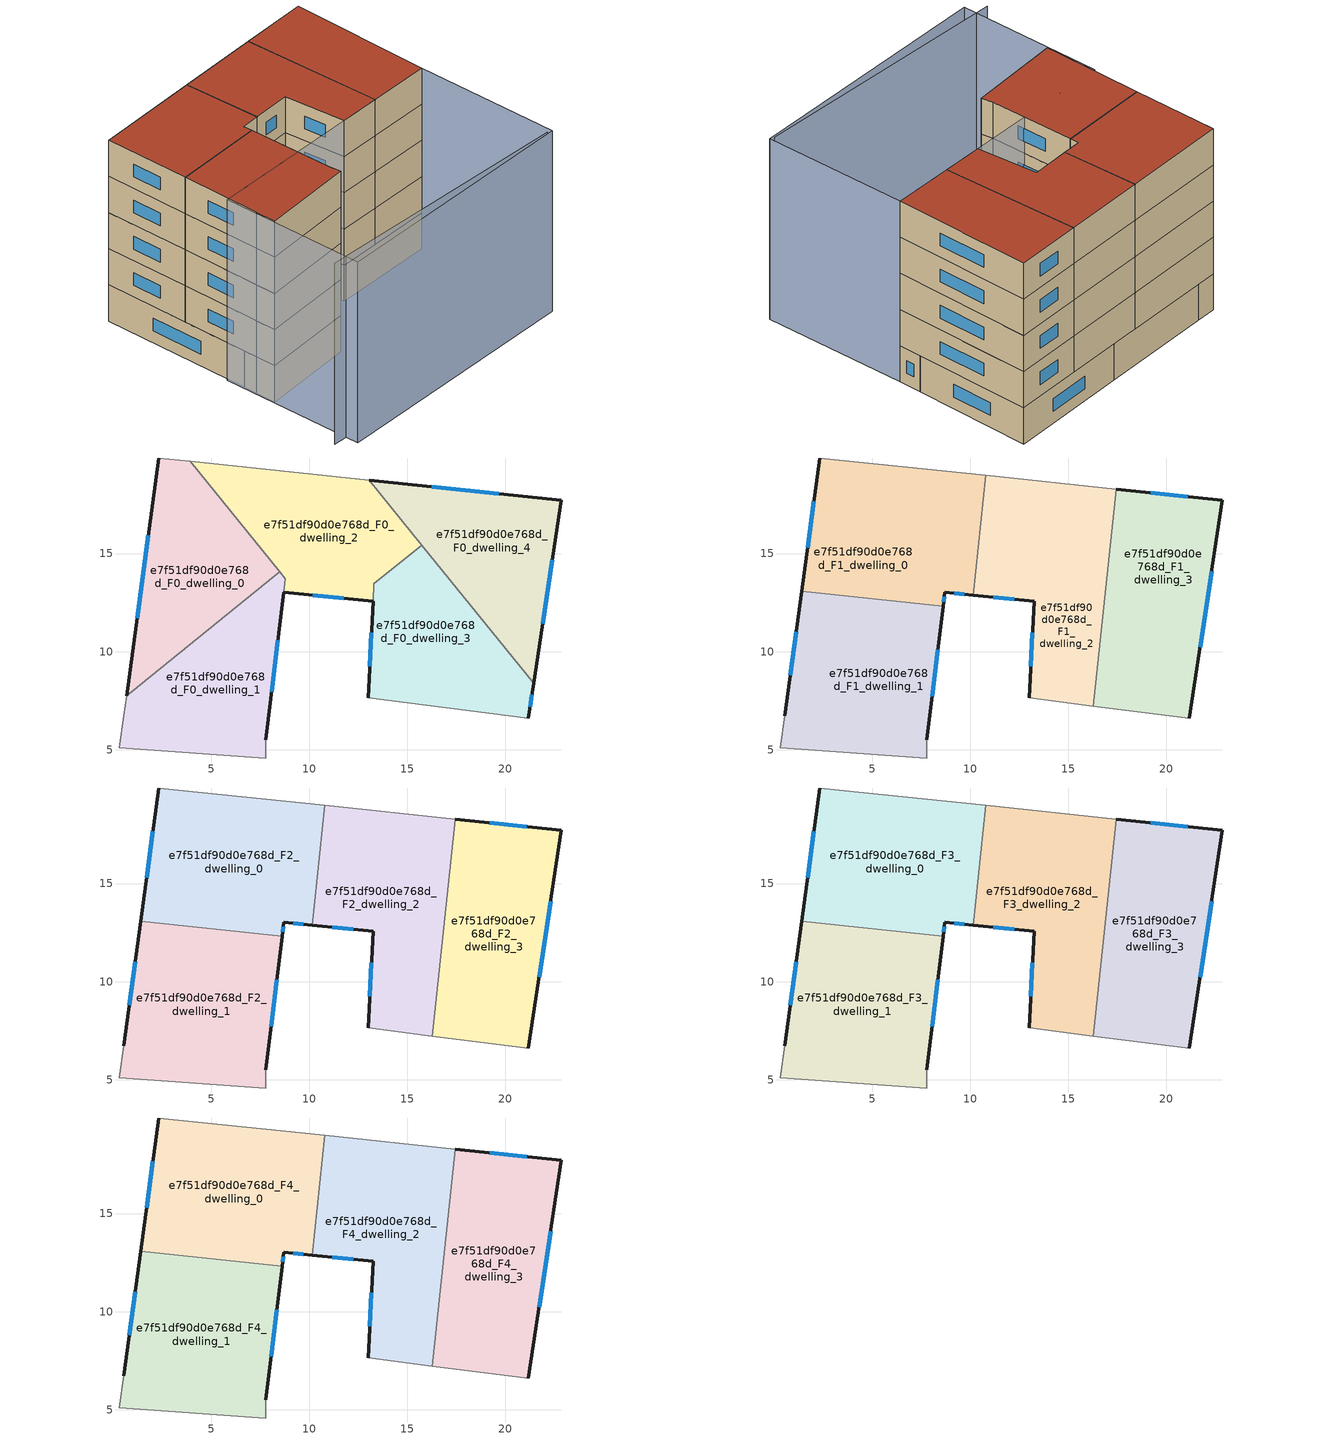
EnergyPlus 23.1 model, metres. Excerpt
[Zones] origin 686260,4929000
e7f51df90d0e768d_F0_dwelling_0
 floor ground (EU_floor_Construction): 3.94,19.7 8.49,14.08 0.68,7.76 2.33,19.87 z0
 wall outside (EU_wall_Construction): 2.33,19.87 0.68,7.76 z0:3
 wall adiabatic (EU_wall_Construction): 3.94,19.7 2.33,19.87 z0:3
 wall to e7f51df90d0e768d_F0_dwelling_1 (EU_wall_Construction): 0.68,7.76 8.49,14.08 z0:3
 wall to e7f51df90d0e768d_F0_dwelling_2 (EU_wall_Construction): 8.49,14.08 3.94,19.7 z0:3
 window (EU_Window_Construction): 1.79,15.93 1.22,11.7 z0.98:2.02
e7f51df90d0e768d_F0_dwelling_1
 floor ground (EU_floor_Construction): 8.49,14.08 8.78,13.72 7.78,5.5 7.78,4.57 0.31,5.09 0.54,6.73 0.68,7.76 z0
 wall outside (EU_wall_Construction): 7.78,5.5 8.7,13.02 z0:3
 wall to e7f51df90d0e768d_F0_dwelling_2 (EU_wall_Construction): 8.7,13.02 8.79,13.71 / 8.78,13.72 8.49,14.08 z0:3
 wall adiabatic (EU_wall_Construction): 0.68,7.76 0.54,6.73 0.31,5.09 7.78,4.57 7.78,5.5 z0:3
 window (EU_Window_Construction): 8.08,7.95 8.4,10.57 z0.98:2.02
e7f51df90d0e768d_F0_dwelling_2
 floor ground (EU_floor_Construction): 13.06,18.74 15.74,15.43 13.3,13.45 13.25,12.56 8.7,13.02 8.79,13.71 3.94,19.7 z0
 wall outside (EU_wall_Construction): 8.7,13.02 13.25,12.56 z0:3
 wall adiabatic (EU_wall_Construction): 13.06,18.74 3.94,19.7 z0:3
 wall to e7f51df90d0e768d_F0_dwelling_3 (EU_wall_Construction): 13.3,13.46 15.74,15.43 / 13.25,12.56 13.3,13.45 z0:3
 wall to e7f51df90d0e768d_F0_dwelling_4 (EU_wall_Construction): 15.74,15.43 13.06,18.74 z0:3
 window (EU_Window_Construction): 10.18,12.87 11.77,12.71 z0.98:2.02
e7f51df90d0e768d_F0_dwelling_3
 floor ground (EU_floor_Construction): 15.74,15.43 21.44,8.39 21.17,6.59 13,7.64 13.3,13.45 z0
 wall outside (EU_wall_Construction): 21.17,6.59 21.44,8.39 / 13.25,12.56 13,7.64 z0:3
 wall adiabatic (EU_wall_Construction): 13,7.64 21.17,6.59 z0:3
 wall to e7f51df90d0e768d_F0_dwelling_4 (EU_wall_Construction): 21.44,8.39 15.74,15.43 z0:3
 window (EU_Window_Construction): 21.26,7.18 21.35,7.8 / 13.17,10.96 13.08,9.24 z0.98:2.02
e7f51df90d0e768d_F0_dwelling_4
 floor ground (EU_floor_Construction): 22.85,17.71 21.44,8.39 13.06,18.74 z0
 wall outside (EU_wall_Construction): 21.44,8.39 22.85,17.71 13.06,18.74 z0:3
 window (EU_Window_Construction): 19.67,18.05 16.24,18.41 / 21.9,11.42 22.39,14.68 z0.98:2.02
e7f51df90d0e768d_F1_dwelling_0
 floor to e7f51df90d0e768d_F0_dwelling_0 (EU_floor_Construction): 3.94,19.7 8.49,14.08 6.59,12.54 1.41,13.08 2.33,19.87 z3
 floor to e7f51df90d0e768d_F0_dwelling_2 (EU_floor_Construction): 10.8,18.98 10.15,12.88 8.7,13.02 8.79,13.71 3.94,19.7 z3
 floor to e7f51df90d0e768d_F0_dwelling_1 (EU_floor_Construction): 8.49,14.08 8.79,13.71 8.62,12.33 6.59,12.54 z3
 wall outside (EU_wall_Construction): 8.62,12.33 8.7,13.02 10.15,12.88 / 2.33,19.87 1.41,13.08 z3:6
 wall to e7f51df90d0e768d_F1_dwelling_2 (EU_wall_Construction): 10.15,12.88 10.8,18.98 z3:6
 wall to e7f51df90d0e768d_F1_dwelling_1 (EU_wall_Construction): 1.41,13.08 8.62,12.33 z3:6
 wall adiabatic (EU_wall_Construction): 10.8,18.98 2.33,19.87 z3:6
 window (EU_Window_Construction): 9.17,12.98 9.68,12.92 / 8.64,12.55 8.67,12.8 / 2.03,17.67 1.71,15.29 z3.98:5.02
e7f51df90d0e768d_F1_dwelling_1
 floor to e7f51df90d0e768d_F0_dwelling_1 (EU_floor_Construction): 8.62,12.33 7.78,5.5 7.78,4.57 0.31,5.09 0.54,6.73 0.68,7.76 6.59,12.54 z3
 floor to e7f51df90d0e768d_F0_dwelling_0 (EU_floor_Construction): 6.59,12.54 0.68,7.76 1.41,13.08 z3
 wall outside (EU_wall_Construction): 7.78,5.5 8.62,12.33 / 1.41,13.08 0.54,6.73 z3:6
 wall adiabatic (EU_wall_Construction): 0.54,6.73 0.31,5.09 7.78,4.57 7.78,5.5 z3:6
 window (EU_Window_Construction): 8.05,7.72 8.34,10.11 / 1.12,11.02 0.82,8.8 z3.98:5.02
e7f51df90d0e768d_F1_dwelling_2
 floor to e7f51df90d0e768d_F0_dwelling_2 (EU_floor_Construction): 13.06,18.74 15.74,15.43 13.3,13.45 13.25,12.56 10.15,12.88 10.8,18.98 z3
 floor to e7f51df90d0e768d_F0_dwelling_3 (EU_floor_Construction): 15.74,15.43 16.98,13.9 16.28,7.22 13,7.64 13.3,13.46 z3
 floor to e7f51df90d0e768d_F0_dwelling_4 (EU_floor_Construction): 17.44,18.28 16.98,13.9 13.06,18.74 z3
 wall outside (EU_wall_Construction): 10.15,12.88 13.25,12.56 13,7.64 z3:6
 wall to e7f51df90d0e768d_F1_dwelling_3 (EU_wall_Construction): 16.28,7.22 17.44,18.28 z3:6
 wall adiabatic (EU_wall_Construction): 13,7.64 16.28,7.22 / 17.44,18.28 10.8,18.98 z3:6
 window (EU_Window_Construction): 13.17,10.96 13.08,9.24 / 11.16,12.77 12.24,12.66 z3.98:5.02
e7f51df90d0e768d_F1_dwelling_3
 floor to e7f51df90d0e768d_F0_dwelling_3 (EU_floor_Construction): 16.98,13.9 21.44,8.39 21.17,6.59 16.28,7.22 z3
 floor to e7f51df90d0e768d_F0_dwelling_4 (EU_floor_Construction): 22.85,17.71 21.44,8.39 16.98,13.9 17.44,18.28 z3
 wall outside (EU_wall_Construction): 21.17,6.59 22.85,17.71 17.44,18.28 z3:6
 wall adiabatic (EU_wall_Construction): 16.28,7.22 21.17,6.59 z3:6
 window (EU_Window_Construction): 21.09,17.9 19.2,18.1 / 21.72,10.21 22.3,14.1 z3.98:5.02
e7f51df90d0e768d_F2_dwelling_0
 floor to e7f51df90d0e768d_F1_dwelling_0 (EU_floor_Construction): 10.8,18.98 10.15,12.88 8.7,13.02 8.62,12.33 1.41,13.08 2.33,19.87 z6
 wall outside (EU_wall_Construction): 8.62,12.33 8.7,13.02 10.15,12.88 / 2.33,19.87 1.41,13.08 z6:9
 wall to e7f51df90d0e768d_F2_dwelling_2 (EU_wall_Construction): 10.15,12.88 10.8,18.98 z6:9
 wall to e7f51df90d0e768d_F2_dwelling_1 (EU_wall_Construction): 1.41,13.08 8.62,12.33 z6:9
 wall adiabatic (EU_wall_Construction): 10.8,18.98 2.33,19.87 z6:9
 window (EU_Window_Construction): 9.17,12.98 9.68,12.92 / 8.64,12.55 8.67,12.8 / 2.03,17.67 1.71,15.29 z6.98:8.02
e7f51df90d0e768d_F2_dwelling_1
 floor to e7f51df90d0e768d_F1_dwelling_1 (EU_floor_Construction): 8.62,12.33 7.78,5.5 7.78,4.57 0.31,5.09 0.54,6.73 1.41,13.08 z6
 wall outside (EU_wall_Construction): 7.78,5.5 8.62,12.33 / 1.41,13.08 0.54,6.73 z6:9
 wall adiabatic (EU_wall_Construction): 0.54,6.73 0.31,5.09 7.78,4.57 7.78,5.5 z6:9
 window (EU_Window_Construction): 8.05,7.72 8.34,10.11 / 1.12,11.02 0.82,8.8 z6.98:8.02
e7f51df90d0e768d_F2_dwelling_2
 floor to e7f51df90d0e768d_F1_dwelling_2 (EU_floor_Construction): 17.44,18.28 16.28,7.22 13,7.64 13.25,12.56 10.15,12.88 10.8,18.98 z6
 wall outside (EU_wall_Construction): 10.15,12.88 13.25,12.56 13,7.64 z6:9
 wall to e7f51df90d0e768d_F2_dwelling_3 (EU_wall_Construction): 16.28,7.22 17.44,18.28 z6:9
 wall adiabatic (EU_wall_Construction): 13,7.64 16.28,7.22 / 17.44,18.28 10.8,18.98 z6:9
 window (EU_Window_Construction): 13.17,10.96 13.08,9.24 / 11.16,12.77 12.24,12.66 z6.98:8.02
e7f51df90d0e768d_F2_dwelling_3
 floor to e7f51df90d0e768d_F1_dwelling_3 (EU_floor_Construction): 22.85,17.71 21.17,6.59 16.28,7.22 17.44,18.28 z6
 wall outside (EU_wall_Construction): 21.17,6.59 22.85,17.71 17.44,18.28 z6:9
 wall adiabatic (EU_wall_Construction): 16.28,7.22 21.17,6.59 z6:9
 window (EU_Window_Construction): 21.09,17.9 19.2,18.1 / 21.72,10.21 22.3,14.1 z6.98:8.02
e7f51df90d0e768d_F3_dwelling_0
 floor to e7f51df90d0e768d_F2_dwelling_0 (EU_floor_Construction): 10.8,18.98 10.15,12.88 8.7,13.02 8.62,12.33 1.41,13.08 2.33,19.87 z9
 wall outside (EU_wall_Construction): 8.62,12.33 8.7,13.02 10.15,12.88 / 2.33,19.87 1.41,13.08 z9:12
 wall to e7f51df90d0e768d_F3_dwelling_2 (EU_wall_Construction): 10.15,12.88 10.8,18.98 z9:12
 wall to e7f51df90d0e768d_F3_dwelling_1 (EU_wall_Construction): 1.41,13.08 8.62,12.33 z9:12
 wall adiabatic (EU_wall_Construction): 10.8,18.98 2.33,19.87 z9:12
 window (EU_Window_Construction): 9.17,12.98 9.68,12.92 / 8.64,12.55 8.67,12.8 / 2.03,17.67 1.71,15.29 z9.98:11.02
e7f51df90d0e768d_F3_dwelling_1
 floor to e7f51df90d0e768d_F2_dwelling_1 (EU_floor_Construction): 8.62,12.33 7.78,5.5 7.78,4.57 0.31,5.09 0.54,6.73 1.41,13.08 z9
 wall outside (EU_wall_Construction): 7.78,5.5 8.62,12.33 / 1.41,13.08 0.54,6.73 z9:12
 wall adiabatic (EU_wall_Construction): 0.54,6.73 0.31,5.09 7.78,4.57 7.78,5.5 z9:12
 window (EU_Window_Construction): 8.05,7.72 8.34,10.11 / 1.12,11.02 0.82,8.8 z9.98:11.02
e7f51df90d0e768d_F3_dwelling_2
 floor to e7f51df90d0e768d_F2_dwelling_2 (EU_floor_Construction): 17.44,18.28 16.28,7.22 13,7.64 13.25,12.56 10.15,12.88 10.8,18.98 z9
 wall outside (EU_wall_Construction): 10.15,12.88 13.25,12.56 13,7.64 z9:12
 wall to e7f51df90d0e768d_F3_dwelling_3 (EU_wall_Construction): 16.28,7.22 17.44,18.28 z9:12
 wall adiabatic (EU_wall_Construction): 13,7.64 16.28,7.22 / 17.44,18.28 10.8,18.98 z9:12
 window (EU_Window_Construction): 13.17,10.96 13.08,9.24 / 11.16,12.77 12.24,12.66 z9.98:11.02
e7f51df90d0e768d_F3_dwelling_3
 floor to e7f51df90d0e768d_F2_dwelling_3 (EU_floor_Construction): 22.85,17.71 21.17,6.59 16.28,7.22 17.44,18.28 z9
 wall outside (EU_wall_Construction): 21.17,6.59 22.85,17.71 17.44,18.28 z9:12
 wall adiabatic (EU_wall_Construction): 16.28,7.22 21.17,6.59 z9:12
 window (EU_Window_Construction): 21.09,17.9 19.2,18.1 / 21.72,10.21 22.3,14.1 z9.98:11.02
e7f51df90d0e768d_F4_dwelling_0
 floor to e7f51df90d0e768d_F3_dwelling_0 (EU_floor_Construction): 10.8,18.98 10.15,12.88 8.7,13.02 8.62,12.33 1.41,13.08 2.33,19.87 z12
 wall outside (EU_wall_Construction): 8.62,12.33 8.7,13.02 10.15,12.88 / 2.33,19.87 1.41,13.08 z12:15
 wall to e7f51df90d0e768d_F4_dwelling_2 (EU_wall_Construction): 10.15,12.88 10.8,18.98 z12:15
 wall to e7f51df90d0e768d_F4_dwelling_1 (EU_wall_Construction): 1.41,13.08 8.62,12.33 z12:15
 wall adiabatic (EU_wall_Construction): 10.8,18.98 2.33,19.87 z12:15
 window (EU_Window_Construction): 9.17,12.98 9.68,12.92 / 8.64,12.55 8.67,12.8 / 2.03,17.67 1.71,15.29 z12.98:14.02
 roof outside (EU_roof_Construction): 10.15,12.88 10.8,18.98 2.33,19.87 1.41,13.08 8.62,12.33 8.7,13.02 z15
e7f51df90d0e768d_F4_dwelling_1
 floor to e7f51df90d0e768d_F3_dwelling_1 (EU_floor_Construction): 8.62,12.33 7.78,5.5 7.78,4.57 0.31,5.09 0.54,6.73 1.41,13.08 z12
 wall outside (EU_wall_Construction): 7.78,5.5 8.62,12.33 / 1.41,13.08 0.54,6.73 z12:15
 wall adiabatic (EU_wall_Construction): 0.54,6.73 0.31,5.09 7.78,4.57 7.78,5.5 z12:15
 window (EU_Window_Construction): 8.05,7.72 8.34,10.11 / 1.12,11.02 0.82,8.8 z12.98:14.02
 roof outside (EU_roof_Construction): 7.78,4.57 7.78,5.5 8.62,12.33 1.41,13.08 0.54,6.73 0.31,5.09 z15
e7f51df90d0e768d_F4_dwelling_2
 floor to e7f51df90d0e768d_F3_dwelling_2 (EU_floor_Construction): 17.44,18.28 16.28,7.22 13,7.64 13.25,12.56 10.15,12.88 10.8,18.98 z12
 wall outside (EU_wall_Construction): 10.15,12.88 13.25,12.56 13,7.64 z12:15
 wall to e7f51df90d0e768d_F4_dwelling_3 (EU_wall_Construction): 16.28,7.22 17.44,18.28 z12:15
 wall adiabatic (EU_wall_Construction): 13,7.64 16.28,7.22 / 17.44,18.28 10.8,18.98 z12:15
 window (EU_Window_Construction): 13.17,10.96 13.08,9.24 / 11.16,12.77 12.24,12.66 z12.98:14.02
 roof outside (EU_roof_Construction): 16.28,7.22 17.44,18.28 10.8,18.98 10.15,12.88 13.25,12.56 13,7.64 z15
e7f51df90d0e768d_F4_dwelling_3
 floor to e7f51df90d0e768d_F3_dwelling_3 (EU_floor_Construction): 22.85,17.71 21.17,6.59 16.28,7.22 17.44,18.28 z12
 wall outside (EU_wall_Construction): 21.17,6.59 22.85,17.71 17.44,18.28 z12:15
 wall adiabatic (EU_wall_Construction): 16.28,7.22 21.17,6.59 z12:15
 window (EU_Window_Construction): 21.09,17.9 19.2,18.1 / 21.72,10.21 22.3,14.1 z12.98:14.02
 roof outside (EU_roof_Construction): 21.17,6.59 22.85,17.71 17.44,18.28 16.28,7.22 z15
shading: -1.7,-1.06 19.35,-4.76 / 0.73,9.22 21.17,6.59 / 21.17,6.59 19.69,-4.93 / 19.69,-4.93 -0.75,-2.31 / -0.75,-2.31 0.73,9.22 z0:15
[Building]
EU S2 Campaign: North Axis=0; Terrain=City; Solar Distribution=FullExterior
[Site:Location]
Bologna: Latitude=44.5; Longitude=11.25; Time Zone=1; Elevation=37
[SizingPeriod:WeatherFileDays]
AnnualSizingPeriod: Begin Month=1; Begin Day of Month=1; End Month=12; End Day of Month=31; Day of Week for Start Day=Monday; Use Weather File Daylight Saving Period=No; Use Weather File Rain and Snow Indicators=No
[MATERIAL]
EU_InternalMass_Material: Roughness=MediumRough; Thickness=0.1; Conductivity=1; Density=1800; Specific Heat=900; Thermal Absorptance=0.9; Solar Absorptance=0.7; Visible Absorptance=0.7
[MATERIAL:NOMASS] Roughness=MediumRough; Thermal Absorptance=0.9; Solar Absorptance=0.7; Visible Absorptance=0.7
Name | Thermal Resistance
EU_wall_NoMass | 0.905828
EU_roof_NoMass | 0.37593
EU_floor_NoMass | 0.67114
[WINDOWMATERIAL:SIMPLEGLAZINGSYSTEM]
EU_Window_SimpleGlazing: UFactor=4.52486; Solar Heat Gain Coefficient=0.85; Visible Transmittance=0.85
[CONSTRUCTION]
EU_wall_Construction: EU_wall_NoMass
EU_roof_Construction: EU_roof_NoMass
EU_floor_Construction: EU_floor_NoMass
EU_Window_Construction: EU_Window_SimpleGlazing
EU_InternalMass_Construction: EU_InternalMass_Material
[ZONE] Type=1; Multiplier=1; Ceiling Height=autocalculate; Floor Area=autocalculate; Part of Total Floor Area=Yes
Name | Volume
e7f51df90d0e768d_F0_dwelling_0 | 138.669
e7f51df90d0e768d_F1_dwelling_0; e7f51df90d0e768d_F2_dwelling_0; e7f51df90d0e768d_F3_dwelling_0; e7f51df90d0e768d_F4_dwelling_0 | 173.946
e7f51df90d0e768d_F0_dwelling_1 | 137.893
e7f51df90d0e768d_F1_dwelling_1; e7f51df90d0e768d_F2_dwelling_1; e7f51df90d0e768d_F3_dwelling_1; e7f51df90d0e768d_F4_dwelling_1 | 173.931
e7f51df90d0e768d_F0_dwelling_2 | 141.609
e7f51df90d0e768d_F1_dwelling_2; e7f51df90d0e768d_F2_dwelling_2; e7f51df90d0e768d_F3_dwelling_2; e7f51df90d0e768d_F4_dwelling_2 | 173.927
e7f51df90d0e768d_F0_dwelling_3 | 138.364
e7f51df90d0e768d_F1_dwelling_3; e7f51df90d0e768d_F2_dwelling_3; e7f51df90d0e768d_F3_dwelling_3; e7f51df90d0e768d_F4_dwelling_3 | 173.93
e7f51df90d0e768d_F0_dwelling_4 | 139.145
[INTERNALMASS] Construction=EU_InternalMass_Construction
Name | Zone or ZoneList | Surface Area
e7f51df90d0e768d_F0_dwelling_0_EU_InternalMass | e7f51df90d0e768d_F0_dwelling_0 | 46.2255
e7f51df90d0e768d_F0_dwelling_1_EU_InternalMass | e7f51df90d0e768d_F0_dwelling_1 | 45.9806
e7f51df90d0e768d_F0_dwelling_2_EU_InternalMass | e7f51df90d0e768d_F0_dwelling_2 | 47.2031
e7f51df90d0e768d_F0_dwelling_3_EU_InternalMass | e7f51df90d0e768d_F0_dwelling_3 | 46.1176
e7f51df90d0e768d_F0_dwelling_4_EU_InternalMass | e7f51df90d0e768d_F0_dwelling_4 | 46.3815
e7f51df90d0e768d_F1_dwelling_0_EU_InternalMass | e7f51df90d0e768d_F1_dwelling_0 | 57.9824
e7f51df90d0e768d_F1_dwelling_1_EU_InternalMass | e7f51df90d0e768d_F1_dwelling_1 | 57.9776
e7f51df90d0e768d_F1_dwelling_2_EU_InternalMass | e7f51df90d0e768d_F1_dwelling_2 | 57.9758
e7f51df90d0e768d_F1_dwelling_3_EU_InternalMass | e7f51df90d0e768d_F1_dwelling_3 | 57.9764
e7f51df90d0e768d_F2_dwelling_0_EU_InternalMass | e7f51df90d0e768d_F2_dwelling_0 | 57.9824
e7f51df90d0e768d_F2_dwelling_1_EU_InternalMass | e7f51df90d0e768d_F2_dwelling_1 | 57.9776
e7f51df90d0e768d_F2_dwelling_2_EU_InternalMass | e7f51df90d0e768d_F2_dwelling_2 | 57.9758
e7f51df90d0e768d_F2_dwelling_3_EU_InternalMass | e7f51df90d0e768d_F2_dwelling_3 | 57.9764
e7f51df90d0e768d_F3_dwelling_0_EU_InternalMass | e7f51df90d0e768d_F3_dwelling_0 | 57.9824
e7f51df90d0e768d_F3_dwelling_1_EU_InternalMass | e7f51df90d0e768d_F3_dwelling_1 | 57.9776
e7f51df90d0e768d_F3_dwelling_2_EU_InternalMass | e7f51df90d0e768d_F3_dwelling_2 | 57.9758
e7f51df90d0e768d_F3_dwelling_3_EU_InternalMass | e7f51df90d0e768d_F3_dwelling_3 | 57.9764
e7f51df90d0e768d_F4_dwelling_0_EU_InternalMass | e7f51df90d0e768d_F4_dwelling_0 | 57.9824
e7f51df90d0e768d_F4_dwelling_1_EU_InternalMass | e7f51df90d0e768d_F4_dwelling_1 | 57.9776
e7f51df90d0e768d_F4_dwelling_2_EU_InternalMass | e7f51df90d0e768d_F4_dwelling_2 | 57.9758
e7f51df90d0e768d_F4_dwelling_3_EU_InternalMass | e7f51df90d0e768d_F4_dwelling_3 | 57.9764
[OTHEREQUIPMENT] Fuel Type=Electricity; Design Level Calculation Method=Watts/Area; Power per Zone Floor Area=1; Fraction Latent=0; Fraction Radiant=0; Fraction Lost=0; Carbon Dioxide Generation Rate=0; EndUse Subcategory=EU_Step8_InternalGains
Name | Zone or ZoneList or Space or SpaceList | Schedule
EU_Step8_InternalGain_e7f51df90d0e768d_F0_dwelling_0_f000 | e7f51df90d0e768d_F0_dwelling_0 | EU_Step8_GainSchedule_e7f51df90d0e768d_F0_dwelling_0_f000
EU_Step8_InternalGain_e7f51df90d0e768d_F0_dwelling_1_f000 | e7f51df90d0e768d_F0_dwelling_1 | EU_Step8_GainSchedule_e7f51df90d0e768d_F0_dwelling_1_f000
EU_Step8_InternalGain_e7f51df90d0e768d_F0_dwelling_2_f000 | e7f51df90d0e768d_F0_dwelling_2 | EU_Step8_GainSchedule_e7f51df90d0e768d_F0_dwelling_2_f000
EU_Step8_InternalGain_e7f51df90d0e768d_F0_dwelling_3_f000 | e7f51df90d0e768d_F0_dwelling_3 | EU_Step8_GainSchedule_e7f51df90d0e768d_F0_dwelling_3_f000
EU_Step8_InternalGain_e7f51df90d0e768d_F0_dwelling_4_f000 | e7f51df90d0e768d_F0_dwelling_4 | EU_Step8_GainSchedule_e7f51df90d0e768d_F0_dwelling_4_f000
EU_Step8_InternalGain_e7f51df90d0e768d_F1_dwelling_0_f000 | e7f51df90d0e768d_F1_dwelling_0 | EU_Step8_GainSchedule_e7f51df90d0e768d_F1_dwelling_0_f000
EU_Step8_InternalGain_e7f51df90d0e768d_F1_dwelling_1_f000 | e7f51df90d0e768d_F1_dwelling_1 | EU_Step8_GainSchedule_e7f51df90d0e768d_F1_dwelling_1_f000
EU_Step8_InternalGain_e7f51df90d0e768d_F1_dwelling_2_f000 | e7f51df90d0e768d_F1_dwelling_2 | EU_Step8_GainSchedule_e7f51df90d0e768d_F1_dwelling_2_f000
EU_Step8_InternalGain_e7f51df90d0e768d_F1_dwelling_3_f000 | e7f51df90d0e768d_F1_dwelling_3 | EU_Step8_GainSchedule_e7f51df90d0e768d_F1_dwelling_3_f000
EU_Step8_InternalGain_e7f51df90d0e768d_F2_dwelling_0_f000 | e7f51df90d0e768d_F2_dwelling_0 | EU_Step8_GainSchedule_e7f51df90d0e768d_F2_dwelling_0_f000
EU_Step8_InternalGain_e7f51df90d0e768d_F2_dwelling_1_f000 | e7f51df90d0e768d_F2_dwelling_1 | EU_Step8_GainSchedule_e7f51df90d0e768d_F2_dwelling_1_f000
EU_Step8_InternalGain_e7f51df90d0e768d_F2_dwelling_2_f000 | e7f51df90d0e768d_F2_dwelling_2 | EU_Step8_GainSchedule_e7f51df90d0e768d_F2_dwelling_2_f000
EU_Step8_InternalGain_e7f51df90d0e768d_F2_dwelling_3_f000 | e7f51df90d0e768d_F2_dwelling_3 | EU_Step8_GainSchedule_e7f51df90d0e768d_F2_dwelling_3_f000
EU_Step8_InternalGain_e7f51df90d0e768d_F3_dwelling_0_f000 | e7f51df90d0e768d_F3_dwelling_0 | EU_Step8_GainSchedule_e7f51df90d0e768d_F3_dwelling_0_f000
EU_Step8_InternalGain_e7f51df90d0e768d_F3_dwelling_1_f000 | e7f51df90d0e768d_F3_dwelling_1 | EU_Step8_GainSchedule_e7f51df90d0e768d_F3_dwelling_1_f000
EU_Step8_InternalGain_e7f51df90d0e768d_F3_dwelling_2_f000 | e7f51df90d0e768d_F3_dwelling_2 | EU_Step8_GainSchedule_e7f51df90d0e768d_F3_dwelling_2_f000
EU_Step8_InternalGain_e7f51df90d0e768d_F3_dwelling_3_f000 | e7f51df90d0e768d_F3_dwelling_3 | EU_Step8_GainSchedule_e7f51df90d0e768d_F3_dwelling_3_f000
EU_Step8_InternalGain_e7f51df90d0e768d_F4_dwelling_0_f000 | e7f51df90d0e768d_F4_dwelling_0 | EU_Step8_GainSchedule_e7f51df90d0e768d_F4_dwelling_0_f000
EU_Step8_InternalGain_e7f51df90d0e768d_F4_dwelling_1_f000 | e7f51df90d0e768d_F4_dwelling_1 | EU_Step8_GainSchedule_e7f51df90d0e768d_F4_dwelling_1_f000
EU_Step8_InternalGain_e7f51df90d0e768d_F4_dwelling_2_f000 | e7f51df90d0e768d_F4_dwelling_2 | EU_Step8_GainSchedule_e7f51df90d0e768d_F4_dwelling_2_f000
EU_Step8_InternalGain_e7f51df90d0e768d_F4_dwelling_3_f000 | e7f51df90d0e768d_F4_dwelling_3 | EU_Step8_GainSchedule_e7f51df90d0e768d_F4_dwelling_3_f000
[ZONEVENTILATION:DESIGNFLOWRATE] Schedule=EU_AlwaysOn; Design Flow Rate Calculation Method=AirChanges/Hour; Air Changes per Hour=0.73129; Ventilation Type=Natural; Fan Pressure Rise=0; Fan Total Efficiency=1; Constant Term Coefficient=1; Temperature Term Coefficient=0; Velocity Term Coefficient=0; Velocity Squared Term Coefficient=0; Minimum Indoor Temperature=-100; Maximum Indoor Temperature=100; Delta Temperature=-100; Minimum Outdoor Temperature=-100; Maximum Outdoor Temperature=100; Maximum Wind Speed=40
Name | Zone or ZoneList or Space or SpaceList
EU_ConstantAir_e7f51df90d0e768d_F0_dwelling_0 | e7f51df90d0e768d_F0_dwelling_0
EU_ConstantAir_e7f51df90d0e768d_F0_dwelling_1 | e7f51df90d0e768d_F0_dwelling_1
EU_ConstantAir_e7f51df90d0e768d_F0_dwelling_2 | e7f51df90d0e768d_F0_dwelling_2
EU_ConstantAir_e7f51df90d0e768d_F0_dwelling_3 | e7f51df90d0e768d_F0_dwelling_3
EU_ConstantAir_e7f51df90d0e768d_F0_dwelling_4 | e7f51df90d0e768d_F0_dwelling_4
EU_ConstantAir_e7f51df90d0e768d_F1_dwelling_0 | e7f51df90d0e768d_F1_dwelling_0
EU_ConstantAir_e7f51df90d0e768d_F1_dwelling_1 | e7f51df90d0e768d_F1_dwelling_1
EU_ConstantAir_e7f51df90d0e768d_F1_dwelling_2 | e7f51df90d0e768d_F1_dwelling_2
EU_ConstantAir_e7f51df90d0e768d_F1_dwelling_3 | e7f51df90d0e768d_F1_dwelling_3
EU_ConstantAir_e7f51df90d0e768d_F2_dwelling_0 | e7f51df90d0e768d_F2_dwelling_0
EU_ConstantAir_e7f51df90d0e768d_F2_dwelling_1 | e7f51df90d0e768d_F2_dwelling_1
EU_ConstantAir_e7f51df90d0e768d_F2_dwelling_2 | e7f51df90d0e768d_F2_dwelling_2
EU_ConstantAir_e7f51df90d0e768d_F2_dwelling_3 | e7f51df90d0e768d_F2_dwelling_3
EU_ConstantAir_e7f51df90d0e768d_F3_dwelling_0 | e7f51df90d0e768d_F3_dwelling_0
EU_ConstantAir_e7f51df90d0e768d_F3_dwelling_1 | e7f51df90d0e768d_F3_dwelling_1
EU_ConstantAir_e7f51df90d0e768d_F3_dwelling_2 | e7f51df90d0e768d_F3_dwelling_2
EU_ConstantAir_e7f51df90d0e768d_F3_dwelling_3 | e7f51df90d0e768d_F3_dwelling_3
EU_ConstantAir_e7f51df90d0e768d_F4_dwelling_0 | e7f51df90d0e768d_F4_dwelling_0
EU_ConstantAir_e7f51df90d0e768d_F4_dwelling_1 | e7f51df90d0e768d_F4_dwelling_1
EU_ConstantAir_e7f51df90d0e768d_F4_dwelling_2 | e7f51df90d0e768d_F4_dwelling_2
EU_ConstantAir_e7f51df90d0e768d_F4_dwelling_3 | e7f51df90d0e768d_F4_dwelling_3
[HVACTEMPLATE:THERMOSTAT] Constant Heating Setpoint=20; Constant Cooling Setpoint=50
EU_HeatOnly_e7f51df90d0e768d_F0_dwelling_0; EU_HeatOnly_e7f51df90d0e768d_F0_dwelling_1; EU_HeatOnly_e7f51df90d0e768d_F0_dwelling_2; EU_HeatOnly_e7f51df90d0e768d_F0_dwelling_3; EU_HeatOnly_e7f51df90d0e768d_F0_dwelling_4; EU_HeatOnly_e7f51df90d0e768d_F1_dwelling_0; EU_HeatOnly_e7f51df90d0e768d_F1_dwelling_1; EU_HeatOnly_e7f51df90d0e768d_F1_dwelling_2; EU_HeatOnly_e7f51df90d0e768d_F1_dwelling_3; EU_HeatOnly_e7f51df90d0e768d_F2_dwelling_0; EU_HeatOnly_e7f51df90d0e768d_F2_dwelling_1; EU_HeatOnly_e7f51df90d0e768d_F2_dwelling_2; EU_HeatOnly_e7f51df90d0e768d_F2_dwelling_3; EU_HeatOnly_e7f51df90d0e768d_F3_dwelling_0; EU_HeatOnly_e7f51df90d0e768d_F3_dwelling_1; EU_HeatOnly_e7f51df90d0e768d_F3_dwelling_2; EU_HeatOnly_e7f51df90d0e768d_F3_dwelling_3; EU_HeatOnly_e7f51df90d0e768d_F4_dwelling_0; EU_HeatOnly_e7f51df90d0e768d_F4_dwelling_1; EU_HeatOnly_e7f51df90d0e768d_F4_dwelling_2; EU_HeatOnly_e7f51df90d0e768d_F4_dwelling_3
[HVACTEMPLATE:ZONE:IDEALLOADSAIRSYSTEM] System Availability Schedule=EU_AlwaysOn; Maximum Heating Supply Air Temperature=50; Minimum Cooling Supply Air Temperature=13; Maximum Heating Supply Air Humidity Ratio=0.0156; Minimum Cooling Supply Air Humidity Ratio=0.0077; Heating Limit=NoLimit; Cooling Limit=NoLimit; Heating Availability Schedule=EU_AlwaysOn; Cooling Availability Schedule=EU_CoolingOff; Dehumidification Control Type=ConstantSensibleHeatRatio; Cooling Sensible Heat Ratio=0.7; Dehumidification Setpoint=60; Humidification Control Type=None; Humidification Setpoint=30; Outdoor Air Method=None; Outdoor Air Flow Rate per Person=0.00944; Outdoor Air Flow Rate per Zone Floor Area=0; Outdoor Air Flow Rate per Zone=0; Demand Controlled Ventilation Type=None; Outdoor Air Economizer Type=NoEconomizer; Heat Recovery Type=None; Sensible Heat Recovery Effectiveness=0.7; Latent Heat Recovery Effectiveness=0.65
Name | Template Thermostat
e7f51df90d0e768d_F0_dwelling_0 | EU_HeatOnly_e7f51df90d0e768d_F0_dwelling_0
e7f51df90d0e768d_F0_dwelling_1 | EU_HeatOnly_e7f51df90d0e768d_F0_dwelling_1
e7f51df90d0e768d_F0_dwelling_2 | EU_HeatOnly_e7f51df90d0e768d_F0_dwelling_2
e7f51df90d0e768d_F0_dwelling_3 | EU_HeatOnly_e7f51df90d0e768d_F0_dwelling_3
e7f51df90d0e768d_F0_dwelling_4 | EU_HeatOnly_e7f51df90d0e768d_F0_dwelling_4
e7f51df90d0e768d_F1_dwelling_0 | EU_HeatOnly_e7f51df90d0e768d_F1_dwelling_0
e7f51df90d0e768d_F1_dwelling_1 | EU_HeatOnly_e7f51df90d0e768d_F1_dwelling_1
e7f51df90d0e768d_F1_dwelling_2 | EU_HeatOnly_e7f51df90d0e768d_F1_dwelling_2
e7f51df90d0e768d_F1_dwelling_3 | EU_HeatOnly_e7f51df90d0e768d_F1_dwelling_3
e7f51df90d0e768d_F2_dwelling_0 | EU_HeatOnly_e7f51df90d0e768d_F2_dwelling_0
e7f51df90d0e768d_F2_dwelling_1 | EU_HeatOnly_e7f51df90d0e768d_F2_dwelling_1
e7f51df90d0e768d_F2_dwelling_2 | EU_HeatOnly_e7f51df90d0e768d_F2_dwelling_2
e7f51df90d0e768d_F2_dwelling_3 | EU_HeatOnly_e7f51df90d0e768d_F2_dwelling_3
e7f51df90d0e768d_F3_dwelling_0 | EU_HeatOnly_e7f51df90d0e768d_F3_dwelling_0
e7f51df90d0e768d_F3_dwelling_1 | EU_HeatOnly_e7f51df90d0e768d_F3_dwelling_1
e7f51df90d0e768d_F3_dwelling_2 | EU_HeatOnly_e7f51df90d0e768d_F3_dwelling_2
e7f51df90d0e768d_F3_dwelling_3 | EU_HeatOnly_e7f51df90d0e768d_F3_dwelling_3
e7f51df90d0e768d_F4_dwelling_0 | EU_HeatOnly_e7f51df90d0e768d_F4_dwelling_0
e7f51df90d0e768d_F4_dwelling_1 | EU_HeatOnly_e7f51df90d0e768d_F4_dwelling_1
e7f51df90d0e768d_F4_dwelling_2 | EU_HeatOnly_e7f51df90d0e768d_F4_dwelling_2
e7f51df90d0e768d_F4_dwelling_3 | EU_HeatOnly_e7f51df90d0e768d_F4_dwelling_3
[SIZING:ZONE] Zone Cooling Design Supply Air Temperature Input Method=SupplyAirTemperature; Zone Cooling Design Supply Air Temperature=13; Zone Heating Design Supply Air Temperature Input Method=SupplyAirTemperature; Zone Heating Design Supply Air Temperature=50; Zone Cooling Design Supply Air Humidity Ratio=0.008; Zone Heating Design Supply Air Humidity Ratio=0.008; Cooling Design Air Flow Method=DesignDay; Cooling Design Air Flow Rate=0; Cooling Minimum Air Flow per Zone Floor Area=0.000762; Cooling Minimum Air Flow=0; Cooling Minimum Air Flow Fraction=0.2; Heating Design Air Flow Method=DesignDay; Heating Design Air Flow Rate=0; Heating Maximum Air Flow per Zone Floor Area=0.002032; Heating Maximum Air Flow=0.141576; Heating Maximum Air Flow Fraction=0.3; Account for Dedicated Outdoor Air System=No; Dedicated Outdoor Air System Control Strategy=NeutralSupplyAir; Dedicated Outdoor Air Low Setpoint Temperature for Design=autosize; Dedicated Outdoor Air High Setpoint Temperature for Design=autosize; Zone Load Sizing Method=Sensible Load Only No Latent Load; Zone Latent Cooling Design Supply Air Humidity Ratio Input Method=HumidityRatioDifference; Zone Cooling Design Supply Air Humidity Ratio Difference=0.005; Zone Latent Heating Design Supply Air Humidity Ratio Input Method=HumidityRatioDifference; Zone Humidification Design Supply Air Humidity Ratio Difference=0.005
e7f51df90d0e768d_F0_dwelling_0; e7f51df90d0e768d_F0_dwelling_1; e7f51df90d0e768d_F0_dwelling_2; e7f51df90d0e768d_F0_dwelling_3; e7f51df90d0e768d_F0_dwelling_4; e7f51df90d0e768d_F1_dwelling_0; e7f51df90d0e768d_F1_dwelling_1; e7f51df90d0e768d_F1_dwelling_2; e7f51df90d0e768d_F1_dwelling_3; e7f51df90d0e768d_F2_dwelling_0; e7f51df90d0e768d_F2_dwelling_1; e7f51df90d0e768d_F2_dwelling_2; e7f51df90d0e768d_F2_dwelling_3; e7f51df90d0e768d_F3_dwelling_0; e7f51df90d0e768d_F3_dwelling_1; e7f51df90d0e768d_F3_dwelling_2; e7f51df90d0e768d_F3_dwelling_3; e7f51df90d0e768d_F4_dwelling_0; e7f51df90d0e768d_F4_dwelling_1; e7f51df90d0e768d_F4_dwelling_2; e7f51df90d0e768d_F4_dwelling_3
[SCHEDULE:CONSTANT]
Name | Hourly Value
EU_AlwaysOn | 1
EU_CoolingOff | 0
[SCHEDULE:FILE] Column Number=1; Rows to Skip at Top=0; Number of Hours of Data=8760; Column Separator=Comma; Interpolate to Timestep=No; Minutes per Item=60; Adjust Schedule for Daylight Savings=Yes
Name | File
EU_Step8_GainSchedule_e7f51df90d0e768d_F0_dwelling_0_f000 | ../../schedules/e7f51df90d0e768d/e7f51df90d0e768d_F0_dwelling_0_f000_gain.csv
EU_Step8_GainSchedule_e7f51df90d0e768d_F0_dwelling_1_f000 | ../../schedules/e7f51df90d0e768d/e7f51df90d0e768d_F0_dwelling_1_f000_gain.csv
EU_Step8_GainSchedule_e7f51df90d0e768d_F0_dwelling_2_f000 | ../../schedules/e7f51df90d0e768d/e7f51df90d0e768d_F0_dwelling_2_f000_gain.csv
EU_Step8_GainSchedule_e7f51df90d0e768d_F0_dwelling_3_f000 | ../../schedules/e7f51df90d0e768d/e7f51df90d0e768d_F0_dwelling_3_f000_gain.csv
EU_Step8_GainSchedule_e7f51df90d0e768d_F0_dwelling_4_f000 | ../../schedules/e7f51df90d0e768d/e7f51df90d0e768d_F0_dwelling_4_f000_gain.csv
EU_Step8_GainSchedule_e7f51df90d0e768d_F1_dwelling_0_f000 | ../../schedules/e7f51df90d0e768d/e7f51df90d0e768d_F1_dwelling_0_f000_gain.csv
EU_Step8_GainSchedule_e7f51df90d0e768d_F1_dwelling_1_f000 | ../../schedules/e7f51df90d0e768d/e7f51df90d0e768d_F1_dwelling_1_f000_gain.csv
EU_Step8_GainSchedule_e7f51df90d0e768d_F1_dwelling_2_f000 | ../../schedules/e7f51df90d0e768d/e7f51df90d0e768d_F1_dwelling_2_f000_gain.csv
EU_Step8_GainSchedule_e7f51df90d0e768d_F1_dwelling_3_f000 | ../../schedules/e7f51df90d0e768d/e7f51df90d0e768d_F1_dwelling_3_f000_gain.csv
EU_Step8_GainSchedule_e7f51df90d0e768d_F2_dwelling_0_f000 | ../../schedules/e7f51df90d0e768d/e7f51df90d0e768d_F2_dwelling_0_f000_gain.csv
EU_Step8_GainSchedule_e7f51df90d0e768d_F2_dwelling_1_f000 | ../../schedules/e7f51df90d0e768d/e7f51df90d0e768d_F2_dwelling_1_f000_gain.csv
EU_Step8_GainSchedule_e7f51df90d0e768d_F2_dwelling_2_f000 | ../../schedules/e7f51df90d0e768d/e7f51df90d0e768d_F2_dwelling_2_f000_gain.csv
EU_Step8_GainSchedule_e7f51df90d0e768d_F2_dwelling_3_f000 | ../../schedules/e7f51df90d0e768d/e7f51df90d0e768d_F2_dwelling_3_f000_gain.csv
EU_Step8_GainSchedule_e7f51df90d0e768d_F3_dwelling_0_f000 | ../../schedules/e7f51df90d0e768d/e7f51df90d0e768d_F3_dwelling_0_f000_gain.csv
EU_Step8_GainSchedule_e7f51df90d0e768d_F3_dwelling_1_f000 | ../../schedules/e7f51df90d0e768d/e7f51df90d0e768d_F3_dwelling_1_f000_gain.csv
EU_Step8_GainSchedule_e7f51df90d0e768d_F3_dwelling_2_f000 | ../../schedules/e7f51df90d0e768d/e7f51df90d0e768d_F3_dwelling_2_f000_gain.csv
EU_Step8_GainSchedule_e7f51df90d0e768d_F3_dwelling_3_f000 | ../../schedules/e7f51df90d0e768d/e7f51df90d0e768d_F3_dwelling_3_f000_gain.csv
EU_Step8_GainSchedule_e7f51df90d0e768d_F4_dwelling_0_f000 | ../../schedules/e7f51df90d0e768d/e7f51df90d0e768d_F4_dwelling_0_f000_gain.csv
EU_Step8_GainSchedule_e7f51df90d0e768d_F4_dwelling_1_f000 | ../../schedules/e7f51df90d0e768d/e7f51df90d0e768d_F4_dwelling_1_f000_gain.csv
EU_Step8_GainSchedule_e7f51df90d0e768d_F4_dwelling_2_f000 | ../../schedules/e7f51df90d0e768d/e7f51df90d0e768d_F4_dwelling_2_f000_gain.csv
EU_Step8_GainSchedule_e7f51df90d0e768d_F4_dwelling_3_f000 | ../../schedules/e7f51df90d0e768d/e7f51df90d0e768d_F4_dwelling_3_f000_gain.csv
